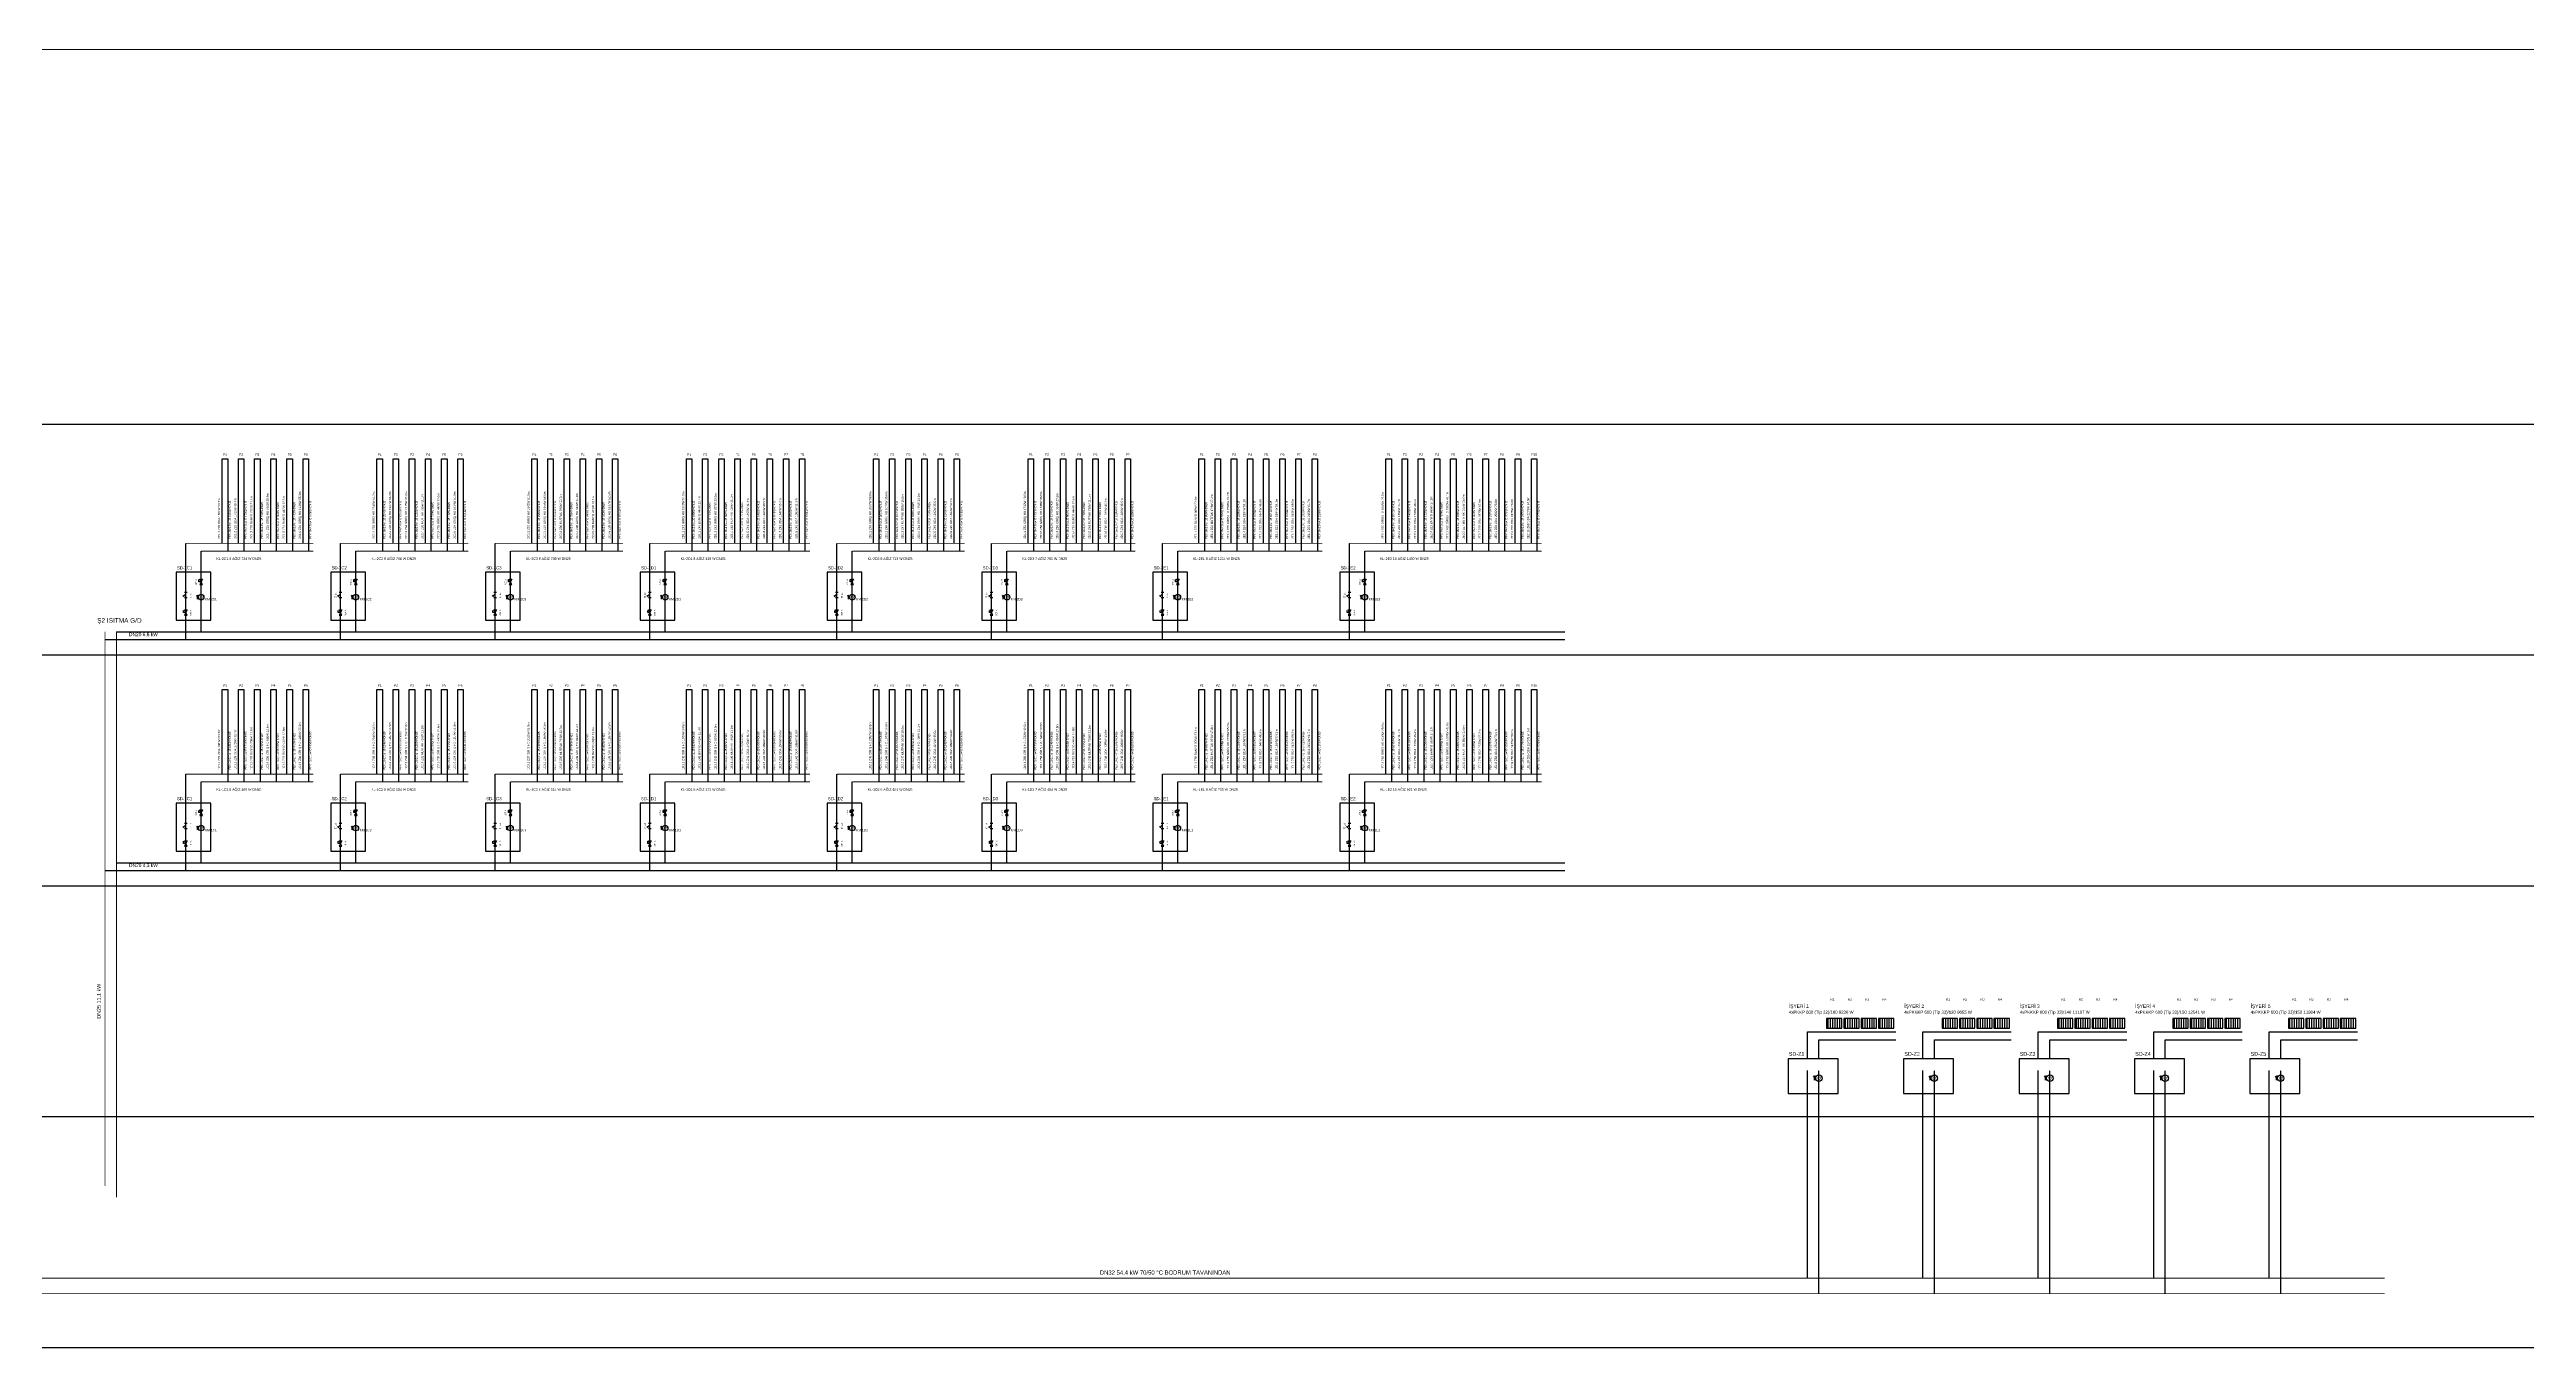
# Model space of a CAD drawing. Header units: centimetres. Extents: x 247996 to 315152, y -468471 to -440326.
# Drawn here: x 294976 to 301413, y -443700 to -440327 of the extents above; entities that cross this region are included whole.
import ezdxf
from ezdxf.enums import TextEntityAlignment as Align

# ---------------------------------------------------------------- set-up
doc = ezdxf.new("R2010")
doc.units = ezdxf.units.CM
doc.linetypes.add('ISITMA DONUS HATTI', pattern=[1.66, 1.57, -0.02, -0.07])
for name, color, linetype, lineweight in [('SCOTT-ANTED', 144, 'CONTINUOUS', 0), ('SCOTT-MTY-ISITMA-CAP', 41, 'CONTINUOUS', 30), ('SCOTT-MTY-ISITMA-DONUS-BORU', 30, 'ISITMA DONUS HATTI', 30), ('SCOTT-MTY-ISITMA-GIDIS-BORU', 10, 'CONTINUOUS', 30)]:
    doc.layers.add(name, color=color, linetype=linetype, lineweight=lineweight)
for name, color, linetype in [('SCOTT-MTY-KALORIMETRE', 6, 'Continuous'), ('SCOTT-MTY-KOLLETÖR', 7, 'CONTINUOUS'), ('SCOTT-MTY-PEX-BORU', 1, 'CONTINUOUS'), ('SCOTT-MTY-RADYATÖR', 2, 'CONTINUOUS'), ('SCOTT-MTY-SAYAC', 3, 'Continuous'), ('SCOTT-MTY-TES-SAFT', 8, 'Continuous'), ('SCOTT-MTY-TES-SEMA', 7, 'Continuous'), ('SCOTT-MTY-TES-YAZI', 7, 'Continuous'), ('SCOTT-MTY-VANA', 1, 'Continuous')]:
    doc.layers.add(name, color=color, linetype=linetype)
doc.styles.add('ROTAS', font='arial.ttf')

# ---------------------------------------------------------------- blocks, each defined once
blk = doc.blocks.new('MTY-KURESEL VANA')
at = {"layer": 'SCOTT-MTY-VANA'}
for p, q in [((0, 0), (0, 8)), ((0, 8), (8, 8))]:
    blk.add_line(p, q, dxfattribs=at)
blk.add_lwpolyline([(-10, 5), (-10, -5), (10, 5), (10, -5), (-10, 5)], dxfattribs=at)
blk.add_attdef('CAP', (-1.1, -2.7), '', height=2.5, dxfattribs=at)
blk = doc.blocks.new('MTY-PISLIK TUTUCU')
at = {"layer": 'SCOTT-MTY-VANA'}
for p, q in [((-10, -5), (-10, 5)), ((-10, 0), (10, 0)), ((10, -5), (10, 5))]:
    blk.add_line(p, q, dxfattribs=at)
at = {"layer": 'SCOTT-MTY-VANA', "color": 1, "ltscale": 75}
for p, q in [((-6.1, 5.8), (-1.4, 10.5)), ((5.1, 0), (-3.7, 8.1))]:
    blk.add_line(p, q, dxfattribs=at)
at = {"layer": 'SCOTT-MTY-VANA'}
blk.add_attdef('CAP', (-2.4, -1.2), '', height=2.5, dxfattribs=at)
blk = doc.blocks.new('T-KALORIMETRE')
for p, q in [((-10, 0), (-6, 0)), ((6, 0), (10, 0))]:
    blk.add_line(p, q)
blk.add_lwpolyline([(-4, 8), (4, 8), (2, 10), (4, 8), (2, 6)])
blk.add_circle((0, 0), 6)
at = {"style": 'ROTAS'}
blk.add_text('Q', height=6, dxfattribs=at).set_placement((0, 0), align=Align.MIDDLE_CENTER)
blk = doc.blocks.new('T-RAD-SEMA')
for p, q in [((-16, 2), (-16, 23)), ((-10, 2), (-10, 23)), ((-4, 2), (-4, 23)), ((2, 2), (2, 23)), ((8, 2), (8, 23)), ((14, 2), (14, 23))]:
    blk.add_line(p, q)
blk.add_lwpolyline([(-20, 0), (20, 0), (20, 25), (-20, 25)], close=True)

msp = doc.modelspace()

# ---------------------------------------------------------------- linework, layer by layer
at = {"layer": 'SCOTT-ANTED'}
msp.add_line((315151.7, -440326.5), (278382, -440326.5), dxfattribs=at)
at = {"layer": 'SCOTT-MTY-ISITMA-DONUS-BORU'}
for points, const_width in [([(295370, -441630), (295662, -441630)], 2.5), ([(295772, -441630), (296064, -441630)], 2.5), ([(296174, -441630), (296466, -441630)], 2.5), ([(296576, -441630), (296952, -441630)], 2.5), ([(297062, -441630), (297354, -441630)], 2.5), ([(297464, -441630), (297798, -441630)], 2.5), ([(297908, -441630), (298284, -441630)], 2.5), ([(298394, -441630), (298854, -441630)], 2.5), ([(295150, -443310), (295150, -441840)], 2), ([(295370, -442230), (295662, -442230)], 2.5), ([(295772, -442230), (296064, -442230)], 2.5), ([(296174, -442230), (296466, -442230)], 2.5), ([(296576, -442230), (296952, -442230)], 2.5), ([(297062, -442230), (297354, -442230)], 2.5), ([(297464, -442230), (297798, -442230)], 2.5), ([(297908, -442230), (298284, -442230)], 2.5), ([(298394, -442230), (298854, -442230)], 2.5), ([(291200, -443560), (301044, -443560)], 2)]:
    msp.add_lwpolyline(points, dxfattribs=dict(at, const_width=const_width))
for points in [[(295370, -441840), (295370, -441630)], [(295772, -441840), (295772, -441630)], [(296174, -441840), (296174, -441630)], [(296576, -441840), (296576, -441630)], [(297062, -441840), (297062, -441630)], [(297464, -441840), (297464, -441630)], [(297908, -441840), (297908, -441630)], [(298394, -441840), (298394, -441630)], [(295150, -441840), (298914, -441840)], [(295370, -442440), (295370, -442230)], [(295772, -442440), (295772, -442230)], [(296174, -442440), (296174, -442230)], [(296576, -442440), (296576, -442230)], [(297062, -442440), (297062, -442230)], [(297464, -442440), (297464, -442230)], [(297908, -442440), (297908, -442230)], [(298394, -442440), (298394, -442230)], [(295150, -442440), (298914, -442440)], [(299574, -442950), (299574, -442900), (299774, -442900)], [(299874, -442950), (299874, -442900), (300074, -442900)], [(300174, -442950), (300174, -442900), (300374, -442900)], [(300474, -442950), (300474, -442900), (300674, -442900)], [(300774, -442950), (300774, -442900), (300974, -442900)], [(299574, -443560), (299574, -442980)], [(299874, -443560), (299874, -442980)], [(300174, -443560), (300174, -442980)], [(300474, -443560), (300474, -442980)], [(300774, -443560), (300774, -442980)]]:
    msp.add_lwpolyline(points, dxfattribs=at)
at = {"layer": 'SCOTT-MTY-ISITMA-GIDIS-BORU'}
for points, const_width in [([(295330, -441610), (295662, -441610)], 2.5), ([(295732, -441610), (296064, -441610)], 2.5), ([(296134, -441610), (296466, -441610)], 2.5), ([(296536, -441610), (296952, -441610)], 2.5), ([(297022, -441610), (297354, -441610)], 2.5), ([(297424, -441610), (297798, -441610)], 2.5), ([(297868, -441610), (298284, -441610)], 2.5), ([(298354, -441610), (298854, -441610)], 2.5), ([(295120, -443280), (295120, -441840)], 2), ([(295330, -442210), (295662, -442210)], 2.5), ([(295732, -442210), (296064, -442210)], 2.5), ([(296134, -442210), (296466, -442210)], 2.5), ([(296536, -442210), (296952, -442210)], 2.5), ([(297022, -442210), (297354, -442210)], 2.5), ([(297424, -442210), (297798, -442210)], 2.5), ([(297868, -442210), (298284, -442210)], 2.5), ([(298354, -442210), (298854, -442210)], 2.5), ([(291200, -443520), (301044, -443520)], 2)]:
    msp.add_lwpolyline(points, dxfattribs=dict(at, const_width=const_width))
for points in [[(295330, -441860), (295330, -441610)], [(295732, -441860), (295732, -441610)], [(296134, -441860), (296134, -441610)], [(296536, -441860), (296536, -441610)], [(297022, -441860), (297022, -441610)], [(297424, -441860), (297424, -441610)], [(297868, -441860), (297868, -441610)], [(298354, -441860), (298354, -441610)], [(295120, -441860), (298914, -441860)], [(295330, -442460), (295330, -442210)], [(295732, -442460), (295732, -442210)], [(296134, -442460), (296134, -442210)], [(296536, -442460), (296536, -442210)], [(297022, -442460), (297022, -442210)], [(297424, -442460), (297424, -442210)], [(297868, -442460), (297868, -442210)], [(298354, -442460), (298354, -442210)], [(295120, -442460), (298914, -442460)], [(299544, -442950), (299544, -442880), (299774, -442880)], [(299844, -442950), (299844, -442880), (300074, -442880)], [(300144, -442950), (300144, -442880), (300374, -442880)], [(300444, -442950), (300444, -442880), (300674, -442880)], [(300744, -442950), (300744, -442880), (300974, -442880)], [(299544, -443520), (299544, -442980)], [(299844, -443520), (299844, -442980)], [(300144, -443520), (300144, -442980)], [(300444, -443520), (300444, -442980)], [(300744, -443520), (300744, -442980)]]:
    msp.add_lwpolyline(points, dxfattribs=at)
at = {"layer": 'SCOTT-MTY-PEX-BORU'}
for points in [[(295425, -441610), (295425, -441390), (295439, -441390), (295439, -441630)], [(295467, -441610), (295467, -441390), (295481, -441390), (295481, -441630)], [(295509, -441610), (295509, -441390), (295523, -441390), (295523, -441630)], [(295551, -441610), (295551, -441390), (295565, -441390), (295565, -441630)], [(295593, -441610), (295593, -441390), (295607, -441390), (295607, -441630)], [(295635, -441610), (295635, -441390), (295649, -441390), (295649, -441630)], [(295827, -441610), (295827, -441390), (295841, -441390), (295841, -441630)], [(295869, -441610), (295869, -441390), (295883, -441390), (295883, -441630)], [(295911, -441610), (295911, -441390), (295925, -441390), (295925, -441630)], [(295953, -441610), (295953, -441390), (295967, -441390), (295967, -441630)], [(295995, -441610), (295995, -441390), (296009, -441390), (296009, -441630)], [(296037, -441610), (296037, -441390), (296051, -441390), (296051, -441630)], [(296229, -441610), (296229, -441390), (296243, -441390), (296243, -441630)], [(296271, -441610), (296271, -441390), (296285, -441390), (296285, -441630)], [(296313, -441610), (296313, -441390), (296327, -441390), (296327, -441630)], [(296355, -441610), (296355, -441390), (296369, -441390), (296369, -441630)], [(296397, -441610), (296397, -441390), (296411, -441390), (296411, -441630)], [(296439, -441610), (296439, -441390), (296453, -441390), (296453, -441630)], [(296631, -441610), (296631, -441390), (296645, -441390), (296645, -441630)], [(296673, -441610), (296673, -441390), (296687, -441390), (296687, -441630)], [(296715, -441610), (296715, -441390), (296729, -441390), (296729, -441630)], [(296757, -441610), (296757, -441390), (296771, -441390), (296771, -441630)], [(296799, -441610), (296799, -441390), (296813, -441390), (296813, -441630)], [(296841, -441610), (296841, -441390), (296855, -441390), (296855, -441630)], [(296883, -441610), (296883, -441390), (296897, -441390), (296897, -441630)], [(296925, -441610), (296925, -441390), (296939, -441390), (296939, -441630)], [(297117, -441610), (297117, -441390), (297131, -441390), (297131, -441630)], [(297159, -441610), (297159, -441390), (297173, -441390), (297173, -441630)], [(297201, -441610), (297201, -441390), (297215, -441390), (297215, -441630)], [(297243, -441610), (297243, -441390), (297257, -441390), (297257, -441630)], [(297285, -441610), (297285, -441390), (297299, -441390), (297299, -441630)], [(297327, -441610), (297327, -441390), (297341, -441390), (297341, -441630)], [(297519, -441610), (297519, -441390), (297533, -441390), (297533, -441630)], [(297561, -441610), (297561, -441390), (297575, -441390), (297575, -441630)], [(297603, -441610), (297603, -441390), (297617, -441390), (297617, -441630)], [(297645, -441610), (297645, -441390), (297659, -441390), (297659, -441630)], [(297687, -441610), (297687, -441390), (297701, -441390), (297701, -441630)], [(297729, -441610), (297729, -441390), (297743, -441390), (297743, -441630)], [(297771, -441610), (297771, -441390), (297785, -441390), (297785, -441630)], [(297963, -441610), (297963, -441390), (297977, -441390), (297977, -441630)], [(298005, -441610), (298005, -441390), (298019, -441390), (298019, -441630)], [(298047, -441610), (298047, -441390), (298061, -441390), (298061, -441630)], [(298089, -441610), (298089, -441390), (298103, -441390), (298103, -441630)], [(298131, -441610), (298131, -441390), (298145, -441390), (298145, -441630)], [(298173, -441610), (298173, -441390), (298187, -441390), (298187, -441630)], [(298215, -441610), (298215, -441390), (298229, -441390), (298229, -441630)], [(298257, -441610), (298257, -441390), (298271, -441390), (298271, -441630)], [(298449, -441610), (298449, -441390), (298463, -441390), (298463, -441630)], [(298491, -441610), (298491, -441390), (298505, -441390), (298505, -441630)], [(298533, -441610), (298533, -441390), (298547, -441390), (298547, -441630)], [(298575, -441610), (298575, -441390), (298589, -441390), (298589, -441630)], [(298617, -441610), (298617, -441390), (298631, -441390), (298631, -441630)], [(298659, -441610), (298659, -441390), (298673, -441390), (298673, -441630)], [(298701, -441610), (298701, -441390), (298715, -441390), (298715, -441630)], [(298743, -441610), (298743, -441390), (298757, -441390), (298757, -441630)], [(298785, -441610), (298785, -441390), (298799, -441390), (298799, -441630)], [(298827, -441610), (298827, -441390), (298841, -441390), (298841, -441630)], [(295425, -442210), (295425, -441990), (295439, -441990), (295439, -442230)], [(295467, -442210), (295467, -441990), (295481, -441990), (295481, -442230)], [(295509, -442210), (295509, -441990), (295523, -441990), (295523, -442230)], [(295551, -442210), (295551, -441990), (295565, -441990), (295565, -442230)], [(295593, -442210), (295593, -441990), (295607, -441990), (295607, -442230)], [(295635, -442210), (295635, -441990), (295649, -441990), (295649, -442230)], [(295827, -442210), (295827, -441990), (295841, -441990), (295841, -442230)], [(295869, -442210), (295869, -441990), (295883, -441990), (295883, -442230)], [(295911, -442210), (295911, -441990), (295925, -441990), (295925, -442230)], [(295953, -442210), (295953, -441990), (295967, -441990), (295967, -442230)], [(295995, -442210), (295995, -441990), (296009, -441990), (296009, -442230)], [(296037, -442210), (296037, -441990), (296051, -441990), (296051, -442230)], [(296229, -442210), (296229, -441990), (296243, -441990), (296243, -442230)], [(296271, -442210), (296271, -441990), (296285, -441990), (296285, -442230)], [(296313, -442210), (296313, -441990), (296327, -441990), (296327, -442230)], [(296355, -442210), (296355, -441990), (296369, -441990), (296369, -442230)], [(296397, -442210), (296397, -441990), (296411, -441990), (296411, -442230)], [(296439, -442210), (296439, -441990), (296453, -441990), (296453, -442230)], [(296631, -442210), (296631, -441990), (296645, -441990), (296645, -442230)], [(296673, -442210), (296673, -441990), (296687, -441990), (296687, -442230)], [(296715, -442210), (296715, -441990), (296729, -441990), (296729, -442230)], [(296757, -442210), (296757, -441990), (296771, -441990), (296771, -442230)], [(296799, -442210), (296799, -441990), (296813, -441990), (296813, -442230)], [(296841, -442210), (296841, -441990), (296855, -441990), (296855, -442230)], [(296883, -442210), (296883, -441990), (296897, -441990), (296897, -442230)], [(296925, -442210), (296925, -441990), (296939, -441990), (296939, -442230)], [(297117, -442210), (297117, -441990), (297131, -441990), (297131, -442230)], [(297159, -442210), (297159, -441990), (297173, -441990), (297173, -442230)], [(297201, -442210), (297201, -441990), (297215, -441990), (297215, -442230)], [(297243, -442210), (297243, -441990), (297257, -441990), (297257, -442230)], [(297285, -442210), (297285, -441990), (297299, -441990), (297299, -442230)], [(297327, -442210), (297327, -441990), (297341, -441990), (297341, -442230)], [(297519, -442210), (297519, -441990), (297533, -441990), (297533, -442230)], [(297561, -442210), (297561, -441990), (297575, -441990), (297575, -442230)], [(297603, -442210), (297603, -441990), (297617, -441990), (297617, -442230)], [(297645, -442210), (297645, -441990), (297659, -441990), (297659, -442230)], [(297687, -442210), (297687, -441990), (297701, -441990), (297701, -442230)], [(297729, -442210), (297729, -441990), (297743, -441990), (297743, -442230)], [(297771, -442210), (297771, -441990), (297785, -441990), (297785, -442230)], [(297963, -442210), (297963, -441990), (297977, -441990), (297977, -442230)], [(298005, -442210), (298005, -441990), (298019, -441990), (298019, -442230)], [(298047, -442210), (298047, -441990), (298061, -441990), (298061, -442230)], [(298089, -442210), (298089, -441990), (298103, -441990), (298103, -442230)], [(298131, -442210), (298131, -441990), (298145, -441990), (298145, -442230)], [(298173, -442210), (298173, -441990), (298187, -441990), (298187, -442230)], [(298215, -442210), (298215, -441990), (298229, -441990), (298229, -442230)], [(298257, -442210), (298257, -441990), (298271, -441990), (298271, -442230)], [(298449, -442210), (298449, -441990), (298463, -441990), (298463, -442230)], [(298491, -442210), (298491, -441990), (298505, -441990), (298505, -442230)], [(298533, -442210), (298533, -441990), (298547, -441990), (298547, -442230)], [(298575, -442210), (298575, -441990), (298589, -441990), (298589, -442230)], [(298617, -442210), (298617, -441990), (298631, -441990), (298631, -442230)], [(298659, -442210), (298659, -441990), (298673, -441990), (298673, -442230)], [(298701, -442210), (298701, -441990), (298715, -441990), (298715, -442230)], [(298743, -442210), (298743, -441990), (298757, -441990), (298757, -442230)], [(298785, -442210), (298785, -441990), (298799, -441990), (298799, -442230)], [(298827, -442210), (298827, -441990), (298841, -441990), (298841, -442230)]]:
    msp.add_lwpolyline(points, dxfattribs=at)
at = {"layer": 'SCOTT-MTY-SAYAC'}
for points in [[(295305, -441810), (295395, -441810), (295395, -441685), (295305, -441685)], [(295707, -441810), (295797, -441810), (295797, -441685), (295707, -441685)], [(296109, -441810), (296199, -441810), (296199, -441685), (296109, -441685)], [(296511, -441810), (296601, -441810), (296601, -441685), (296511, -441685)], [(296997, -441810), (297087, -441810), (297087, -441685), (296997, -441685)], [(297399, -441810), (297489, -441810), (297489, -441685), (297399, -441685)], [(297843, -441810), (297933, -441810), (297933, -441685), (297843, -441685)], [(298329, -441810), (298419, -441810), (298419, -441685), (298329, -441685)], [(295305, -442410), (295395, -442410), (295395, -442285), (295305, -442285)], [(295707, -442410), (295797, -442410), (295797, -442285), (295707, -442285)], [(296109, -442410), (296199, -442410), (296199, -442285), (296109, -442285)], [(296511, -442410), (296601, -442410), (296601, -442285), (296511, -442285)], [(296997, -442410), (297087, -442410), (297087, -442285), (296997, -442285)], [(297399, -442410), (297489, -442410), (297489, -442285), (297399, -442285)], [(297843, -442410), (297933, -442410), (297933, -442285), (297843, -442285)], [(298329, -442410), (298419, -442410), (298419, -442285), (298329, -442285)], [(299494, -443040), (299624, -443040), (299624, -442950), (299494, -442950)], [(299794, -443040), (299924, -443040), (299924, -442950), (299794, -442950)], [(300094, -443040), (300224, -443040), (300224, -442950), (300094, -442950)], [(300394, -443040), (300524, -443040), (300524, -442950), (300394, -442950)], [(300694, -443040), (300824, -443040), (300824, -442950), (300694, -442950)]]:
    msp.add_lwpolyline(points, close=True, dxfattribs=at)
at = {"layer": 'SCOTT-MTY-TES-SEMA'}
for points in [[(289300, -441300), (314900, -441300)], [(289300, -441900), (314900, -441900)], [(289300, -442500), (314900, -442500)], [(289300, -443100), (314900, -443100)], [(289300, -443700), (314900, -443700)]]:
    msp.add_lwpolyline(points, dxfattribs=at)

# ---------------------------------------------------------------- block references
at = {"layer": 'SCOTT-MTY-KALORIMETRE', "rotation": 90}
for p, xscale, yscale in [((295370, -441750), 1.2, 1.2), ((295772, -441750), 1.2, 1.2), ((296174, -441750), 1.2, 1.2), ((296576, -441750), 1.2, 1.2), ((297062, -441750), 1.2, 1.2), ((297464, -441750), 1.2, 1.2), ((297908, -441750), 1.2, 1.2), ((298394, -441750), 1.2, 1.2), ((295370, -442350), 1.2, 1.2), ((295772, -442350), 1.2, 1.2), ((296174, -442350), 1.2, 1.2), ((296576, -442350), 1.2, 1.2), ((297062, -442350), 1.2, 1.2), ((297464, -442350), 1.2, 1.2), ((297908, -442350), 1.2, 1.2), ((298394, -442350), 1.2, 1.2), ((299574, -443000), 1.4, 1.4), ((299874, -443000), 1.4, 1.4), ((300174, -443000), 1.4, 1.4), ((300474, -443000), 1.4, 1.4), ((300774, -443000), 1.4, 1.4)]:
    msp.add_blockref('T-KALORIMETRE', p, dxfattribs=dict(at, xscale=xscale, yscale=yscale))
at = {"layer": 'SCOTT-MTY-RADYATÖR'}
for p in [(299614, -442870), (299659, -442870), (299704, -442870), (299749, -442870), (299914, -442870), (299959, -442870), (300004, -442870), (300049, -442870), (300214, -442870), (300259, -442870), (300304, -442870), (300349, -442870), (300514, -442870), (300559, -442870), (300604, -442870), (300649, -442870), (300814, -442870), (300859, -442870), (300904, -442870), (300949, -442870)]:
    msp.add_blockref('T-RAD-SEMA', p, dxfattribs=at)
at = {"layer": 'SCOTT-MTY-VANA', "xscale": 0.7, "yscale": 0.7, "rotation": 90}
for name, p in [('MTY-PISLIK TUTUCU', (295330, -441745)), ('MTY-KURESEL VANA', (295370, -441710)), ('MTY-PISLIK TUTUCU', (295732, -441745)), ('MTY-KURESEL VANA', (295772, -441710)), ('MTY-PISLIK TUTUCU', (296134, -441745)), ('MTY-KURESEL VANA', (296174, -441710)), ('MTY-PISLIK TUTUCU', (296536, -441745)), ('MTY-KURESEL VANA', (296576, -441710)), ('MTY-PISLIK TUTUCU', (297022, -441745)), ('MTY-KURESEL VANA', (297062, -441710)), ('MTY-PISLIK TUTUCU', (297424, -441745)), ('MTY-KURESEL VANA', (297464, -441710)), ('MTY-PISLIK TUTUCU', (297868, -441745)), ('MTY-KURESEL VANA', (297908, -441710)), ('MTY-PISLIK TUTUCU', (298354, -441745)), ('MTY-KURESEL VANA', (298394, -441710)), ('MTY-KURESEL VANA', (295330, -441790)), ('MTY-KURESEL VANA', (295732, -441790)), ('MTY-KURESEL VANA', (296134, -441790)), ('MTY-KURESEL VANA', (296536, -441790)), ('MTY-KURESEL VANA', (297022, -441790)), ('MTY-KURESEL VANA', (297424, -441790)), ('MTY-KURESEL VANA', (297868, -441790)), ('MTY-KURESEL VANA', (298354, -441790)), ('MTY-KURESEL VANA', (295370, -442310)), ('MTY-KURESEL VANA', (295772, -442310)), ('MTY-KURESEL VANA', (296174, -442310)), ('MTY-KURESEL VANA', (296576, -442310)), ('MTY-KURESEL VANA', (297062, -442310)), ('MTY-KURESEL VANA', (297464, -442310)), ('MTY-KURESEL VANA', (297908, -442310)), ('MTY-KURESEL VANA', (298394, -442310)), ('MTY-PISLIK TUTUCU', (295330, -442345)), ('MTY-KURESEL VANA', (295330, -442390)), ('MTY-PISLIK TUTUCU', (295732, -442345)), ('MTY-KURESEL VANA', (295732, -442390)), ('MTY-PISLIK TUTUCU', (296134, -442345)), ('MTY-KURESEL VANA', (296134, -442390)), ('MTY-PISLIK TUTUCU', (296536, -442345)), ('MTY-KURESEL VANA', (296536, -442390)), ('MTY-PISLIK TUTUCU', (297022, -442345)), ('MTY-KURESEL VANA', (297022, -442390)), ('MTY-PISLIK TUTUCU', (297424, -442345)), ('MTY-KURESEL VANA', (297424, -442390)), ('MTY-PISLIK TUTUCU', (297868, -442345)), ('MTY-KURESEL VANA', (297868, -442390)), ('MTY-PISLIK TUTUCU', (298354, -442345)), ('MTY-KURESEL VANA', (298354, -442390))]:
    msp.add_blockref(name, p, dxfattribs=at).add_auto_attribs({'CAP': 'DN20'})

# ---------------------------------------------------------------- texts
at = {"layer": 'SCOTT-MTY-ISITMA-CAP', "style": 'ROTAS', "width": 0.8}
for s, p in [('PEX 16x2,0 a=15 1881W-DN15', (295448, -441598)), ('PEX 16x2,0 a=15 1728W-DN15', (295490, -441598)), ('PEX 16x2,0 a=15 739W-DN15', (295532, -441598)), ('PEX 16x2,0 a=15 995W-DN15', (295574, -441598)), ('PEX 16x2,0 a=15 442W-DN15', (295616, -441598)), ('PEX 16x2,0 a=15 1936W-DN15', (295658, -441598)), ('PEX 16x2,0 a=15 2246W-DN15', (295850, -441598)), ('PEX 16x2,0 a=15 1957W-DN15', (295892, -441598)), ('PEX 16x2,0 a=15 1315W-DN15', (295934, -441598)), ('PEX 16x2,0 a=15 739W-DN15', (295976, -441598)), ('PEX 16x2,0 a=15 442W-DN15', (296018, -441598)), ('PEX 16x2,0 a=15 1814W-DN15', (296060, -441598)), ('PEX 16x2,0 a=15 2165W-DN15', (296252, -441598)), ('PEX 16x2,0 a=15 1959W-DN15', (296294, -441598)), ('PEX 16x2,0 a=15 796W-DN15', (296336, -441598)), ('PEX 16x2,0 a=15 843W-DN15', (296378, -441598)), ('PEX 16x2,0 a=15 463W-DN15', (296420, -441598)), ('PEX 16x2,0 a=15 1837W-DN15', (296462, -441598)), ('PEX 16x2,0 a=15 1909W-DN15', (296654, -441598)), ('PEX 16x2,0 a=15 443W-DN15', (296696, -441598)), ('PEX 16x2,0 a=15 837W-DN15', (296738, -441598)), ('PEX 16x2,0 a=15 739W-DN15', (296780, -441598)), ('PEX 16x2,0 a=15 1450W-DN15', (296822, -441598)), ('PEX 16x2,0 a=15 1698W-DN15', (296864, -441598)), ('PEX 16x2,0 a=15 1946W-DN15', (296906, -441598)), ('PEX 16x2,0 a=15 1086W-DN15', (296948, -441598)), ('PEX 16x2,0 a=15 2057W-DN15', (297140, -441598)), ('PEX 16x2,0 a=15 1070W-DN15', (297182, -441598)), ('PEX 16x2,0 a=15 650W-DN15', (297224, -441598)), ('PEX 16x2,0 a=15 739W-DN15', (297266, -441598)), ('PEX 16x2,0 a=15 1242W-DN15', (297308, -441598)), ('PEX 16x2,0 a=15 1899W-DN15', (297350, -441598)), ('PEX 16x2,0 a=15 1732W-DN15', (297542, -441598)), ('PEX 16x2,0 a=15 1346W-DN15', (297584, -441598)), ('PEX 16x2,0 a=15 964W-DN15', (297626, -441598)), ('PEX 16x2,0 a=15 448W-DN15', (297668, -441598)), ('PEX 16x2,0 a=15 739W-DN15', (297710, -441598)), ('PEX 16x2,0 a=15 1399W-DN15', (297752, -441598)), ('PEX 16x2,0 a=15 1698W-DN15', (297794, -441598)), ('PEX 16x2,0 a=15 809W-DN15', (297986, -441598)), ('PEX 16x2,0 a=15 974W-DN15', (298028, -441598)), ('PEX 16x2,0 a=15 2298W-DN15', (298070, -441598)), ('PEX 16x2,0 a=15 1894W-DN15', (298112, -441598)), ('PEX 16x2,0 a=15 1641W-DN15', (298154, -441598)), ('PEX 16x2,0 a=15 1894W-DN15', (298196, -441598)), ('PEX 16x2,0 a=15 2431W-DN15', (298238, -441598)), ('PEX 16x2,0 a=15 2158W-DN15', (298280, -441598)), ('PEX 16x2,0 a=15 1043W-DN15', (298472, -441598)), ('PEX 16x2,0 a=15 1461W-DN15', (298514, -441598)), ('PEX 16x2,0 a=15 1730W-DN15', (298556, -441598)), ('PEX 16x2,0 a=15 599W-DN15', (298598, -441598)), ('PEX 16x2,0 a=15 1580W-DN15', (298640, -441598)), ('PEX 16x2,0 a=15 895W-DN15', (298682, -441598)), ('PEX 16x2,0 a=15 2378W-DN15', (298724, -441598)), ('PEX 16x2,0 a=15 2582W-DN15', (298766, -441598)), ('PEX 16x2,0 a=15 2476W-DN15', (298808, -441598)), ('PEX 16x2,0 a=15 2273W-DN15', (298850, -441598)), ('PEX 16x2,0 a=15 1881W-DN15', (295448, -442198)), ('PEX 16x2,0 a=15 1728W-DN15', (295490, -442198)), ('PEX 16x2,0 a=15 739W-DN15', (295532, -442198)), ('PEX 16x2,0 a=15 995W-DN15', (295574, -442198)), ('PEX 16x2,0 a=15 442W-DN15', (295616, -442198)), ('PEX 16x2,0 a=15 1936W-DN15', (295658, -442198)), ('PEX 16x2,0 a=15 2246W-DN15', (295850, -442198)), ('PEX 16x2,0 a=15 1957W-DN15', (295892, -442198)), ('PEX 16x2,0 a=15 1315W-DN15', (295934, -442198)), ('PEX 16x2,0 a=15 739W-DN15', (295976, -442198)), ('PEX 16x2,0 a=15 442W-DN15', (296018, -442198)), ('PEX 16x2,0 a=15 1814W-DN15', (296060, -442198)), ('PEX 16x2,0 a=15 2165W-DN15', (296252, -442198)), ('PEX 16x2,0 a=15 1959W-DN15', (296294, -442198)), ('PEX 16x2,0 a=15 796W-DN15', (296336, -442198)), ('PEX 16x2,0 a=15 843W-DN15', (296378, -442198)), ('PEX 16x2,0 a=15 463W-DN15', (296420, -442198)), ('PEX 16x2,0 a=15 1837W-DN15', (296462, -442198)), ('PEX 16x2,0 a=15 1909W-DN15', (296654, -442198)), ('PEX 16x2,0 a=15 443W-DN15', (296696, -442198)), ('PEX 16x2,0 a=15 837W-DN15', (296738, -442198)), ('PEX 16x2,0 a=15 739W-DN15', (296780, -442198)), ('PEX 16x2,0 a=15 1450W-DN15', (296822, -442198)), ('PEX 16x2,0 a=15 1698W-DN15', (296864, -442198)), ('PEX 16x2,0 a=15 1946W-DN15', (296906, -442198)), ('PEX 16x2,0 a=15 1086W-DN15', (296948, -442198)), ('PEX 16x2,0 a=15 2057W-DN15', (297140, -442198)), ('PEX 16x2,0 a=15 1070W-DN15', (297182, -442198)), ('PEX 16x2,0 a=15 650W-DN15', (297224, -442198)), ('PEX 16x2,0 a=15 739W-DN15', (297266, -442198)), ('PEX 16x2,0 a=15 1242W-DN15', (297308, -442198)), ('PEX 16x2,0 a=15 1899W-DN15', (297350, -442198)), ('PEX 16x2,0 a=15 1732W-DN15', (297542, -442198)), ('PEX 16x2,0 a=15 1346W-DN15', (297584, -442198)), ('PEX 16x2,0 a=15 964W-DN15', (297626, -442198)), ('PEX 16x2,0 a=15 448W-DN15', (297668, -442198)), ('PEX 16x2,0 a=15 739W-DN15', (297710, -442198)), ('PEX 16x2,0 a=15 1399W-DN15', (297752, -442198)), ('PEX 16x2,0 a=15 1698W-DN15', (297794, -442198)), ('PEX 16x2,0 a=15 809W-DN15', (297986, -442198)), ('PEX 16x2,0 a=15 974W-DN15', (298028, -442198)), ('PEX 16x2,0 a=15 2298W-DN15', (298070, -442198)), ('PEX 16x2,0 a=15 1894W-DN15', (298112, -442198)), ('PEX 16x2,0 a=15 1641W-DN15', (298154, -442198)), ('PEX 16x2,0 a=15 1894W-DN15', (298196, -442198)), ('PEX 16x2,0 a=15 2431W-DN15', (298238, -442198)), ('PEX 16x2,0 a=15 2158W-DN15', (298280, -442198)), ('PEX 16x2,0 a=15 1043W-DN15', (298472, -442198)), ('PEX 16x2,0 a=15 1461W-DN15', (298514, -442198)), ('PEX 16x2,0 a=15 1730W-DN15', (298556, -442198)), ('PEX 16x2,0 a=15 599W-DN15', (298598, -442198)), ('PEX 16x2,0 a=15 1580W-DN15', (298640, -442198)), ('PEX 16x2,0 a=15 895W-DN15', (298682, -442198)), ('PEX 16x2,0 a=15 2378W-DN15', (298724, -442198)), ('PEX 16x2,0 a=15 2582W-DN15', (298766, -442198)), ('PEX 16x2,0 a=15 2476W-DN15', (298808, -442198)), ('PEX 16x2,0 a=15 2273W-DN15', (298850, -442198))]:
    msp.add_text(s, height=5, rotation=90, dxfattribs=at).set_placement(p, align=Align.BOTTOM_LEFT)
for s, height, p in [('DN20 6.8 kW', 9, (295220, -441854)), ('DN20 4.3 kW', 9, (295220, -442454)), ('DN32 54.4 kW 70/50 °C BODRUM TAVANINDAN', 11, (297875.2, -443514))]:
    msp.add_text(s, height=height, dxfattribs=at).set_placement(p, align=Align.BOTTOM_CENTER)
msp.add_text('DN25 11.1 kW', height=10, rotation=90, dxfattribs=at).set_placement((295112, -442800), align=Align.BOTTOM_CENTER)
at = {"layer": 'SCOTT-MTY-KALORIMETRE', "style": 'ROTAS', "width": 0.8}
for s, p in [('KM-2C1', (295380, -441760)), ('KM-2C2', (295782, -441760)), ('KM-2C3', (296184, -441760)), ('KM-2D1', (296586, -441760)), ('KM-2D2', (297072, -441760)), ('KM-2D3', (297474, -441760)), ('KM-2E1', (297918, -441760)), ('KM-2E2', (298404, -441760)), ('KM-1C1', (295380, -442360)), ('KM-1C2', (295782, -442360)), ('KM-1C3', (296184, -442360)), ('KM-1D1', (296586, -442360)), ('KM-1D2', (297072, -442360)), ('KM-1D3', (297474, -442360)), ('KM-1E1', (297918, -442360)), ('KM-1E2', (298404, -442360))]:
    msp.add_text(s, height=6, dxfattribs=at).set_placement(p, align=Align.BOTTOM_LEFT)
at = {"layer": 'SCOTT-MTY-KOLLETÖR', "style": 'ROTAS', "width": 0.8}
for s, p in [('P1', (295432, -441384)), ('P2', (295474, -441384)), ('P3', (295516, -441384)), ('P4', (295558, -441384)), ('P5', (295600, -441384)), ('P6', (295642, -441384)), ('P1', (295834, -441384)), ('P2', (295876, -441384)), ('P3', (295918, -441384)), ('P4', (295960, -441384)), ('P5', (296002, -441384)), ('P6', (296044, -441384)), ('P1', (296236, -441384)), ('P2', (296278, -441384)), ('P3', (296320, -441384)), ('P4', (296362, -441384)), ('P5', (296404, -441384)), ('P6', (296446, -441384)), ('P1', (296638, -441384)), ('P2', (296680, -441384)), ('P3', (296722, -441384)), ('P4', (296764, -441384)), ('P5', (296806, -441384)), ('P6', (296848, -441384)), ('P7', (296890, -441384)), ('P8', (296932, -441384)), ('P1', (297124, -441384)), ('P2', (297166, -441384)), ('P3', (297208, -441384)), ('P4', (297250, -441384)), ('P5', (297292, -441384)), ('P6', (297334, -441384)), ('P1', (297526, -441384)), ('P2', (297568, -441384)), ('P3', (297610, -441384)), ('P4', (297652, -441384)), ('P5', (297694, -441384)), ('P6', (297736, -441384)), ('P7', (297778, -441384)), ('P1', (297970, -441384)), ('P2', (298012, -441384)), ('P3', (298054, -441384)), ('P4', (298096, -441384)), ('P5', (298138, -441384)), ('P6', (298180, -441384)), ('P7', (298222, -441384)), ('P8', (298264, -441384)), ('P1', (298456, -441384)), ('P2', (298498, -441384)), ('P3', (298540, -441384)), ('P4', (298582, -441384)), ('P5', (298624, -441384)), ('P6', (298666, -441384)), ('P7', (298708, -441384)), ('P8', (298750, -441384)), ('P9', (298792, -441384)), ('P10', (298834, -441384)), ('P1', (295432, -441984)), ('P2', (295474, -441984)), ('P3', (295516, -441984)), ('P4', (295558, -441984)), ('P5', (295600, -441984)), ('P6', (295642, -441984)), ('P1', (295834, -441984)), ('P2', (295876, -441984)), ('P3', (295918, -441984)), ('P4', (295960, -441984)), ('P5', (296002, -441984)), ('P6', (296044, -441984)), ('P1', (296236, -441984)), ('P2', (296278, -441984)), ('P3', (296320, -441984)), ('P4', (296362, -441984)), ('P5', (296404, -441984)), ('P6', (296446, -441984)), ('P1', (296638, -441984)), ('P2', (296680, -441984)), ('P3', (296722, -441984)), ('P4', (296764, -441984)), ('P5', (296806, -441984)), ('P6', (296848, -441984)), ('P7', (296890, -441984)), ('P8', (296932, -441984)), ('P1', (297124, -441984)), ('P2', (297166, -441984)), ('P3', (297208, -441984)), ('P4', (297250, -441984)), ('P5', (297292, -441984)), ('P6', (297334, -441984)), ('P1', (297526, -441984)), ('P2', (297568, -441984)), ('P3', (297610, -441984)), ('P4', (297652, -441984)), ('P5', (297694, -441984)), ('P6', (297736, -441984)), ('P7', (297778, -441984)), ('P1', (297970, -441984)), ('P2', (298012, -441984)), ('P3', (298054, -441984)), ('P4', (298096, -441984)), ('P5', (298138, -441984)), ('P6', (298180, -441984)), ('P7', (298222, -441984)), ('P8', (298264, -441984)), ('P1', (298456, -441984)), ('P2', (298498, -441984)), ('P3', (298540, -441984)), ('P4', (298582, -441984)), ('P5', (298624, -441984)), ('P6', (298666, -441984)), ('P7', (298708, -441984)), ('P8', (298750, -441984)), ('P9', (298792, -441984)), ('P10', (298834, -441984))]:
    msp.add_text(s, height=6, dxfattribs=at).set_placement(p, align=Align.BOTTOM_CENTER)
for s, p in [('KL-2C1 6 AĞIZ 734 W DN25', (295410, -441655)), ('KL-2C2 6 AĞIZ 768 W DN25', (295812, -441655)), ('KL-2C3 6 AĞIZ 749 W DN25', (296214, -441655)), ('KL-2D1 8 AĞIZ 418 W DN25', (296616, -441655)), ('KL-2D2 6 AĞIZ 713 W DN25', (297102, -441655)), ('KL-2D3 7 AĞIZ 760 W DN25', (297504, -441655)), ('KL-2E1 8 AĞIZ 1204 W DN25', (297948, -441655)), ('KL-2E2 10 AĞIZ 1430 W DN25', (298434, -441655)), ('KL-1C1 6 AĞIZ 485 W DN25', (295410, -442255)), ('KL-1C2 6 AĞIZ 504 W DN25', (295812, -442255)), ('KL-1C3 6 AĞIZ 514 W DN25', (296214, -442255)), ('KL-1D1 8 AĞIZ 172 W DN25', (296616, -442255)), ('KL-1D2 6 AĞIZ 461 W DN25', (297102, -442255)), ('KL-1D3 7 AĞIZ 484 W DN25', (297504, -442255)), ('KL-1E1 8 AĞIZ 733 W DN25', (297948, -442255)), ('KL-1E2 10 AĞIZ 921 W DN25', (298434, -442255))]:
    msp.add_text(s, height=6.5, dxfattribs=at).set_placement(p, align=Align.BOTTOM_LEFT)
at = {"layer": 'SCOTT-MTY-PEX-BORU', "style": 'ROTAS', "width": 0.8}
for s, p in [('2C1.1 Z29 ODA 1881W 53.7m', (295421, -441598)), ('2C1.2 Z29 ODA 1728W 49.4m', (295463, -441598)), ('2C1.3 Z28 BANYO 739W 21.1m', (295505, -441598)), ('2C1.4 Z30 GİRİŞ HO 995W 28.4m', (295547, -441598)), ('2C1.5 Z31 BANYO 442W 12.6m', (295589, -441598)), ('2C1.6 Z30 GİRİŞ HO 1936W 55.3m', (295631, -441598)), ('2C2.1 Z33 GİRİŞ HO 2246W 64.2m', (295823, -441598)), ('2C2.2 Z33 GİRİŞ HO 1957W 55.9m', (295865, -441598)), ('2C2.3 Z34 GİRİŞ HO 1315W 37.6m', (295907, -441598)), ('2C2.4 Z32 MUTFAK 739W 21.1m', (295949, -441598)), ('2C2.5 Z35 GİRİŞ HO 442W 12.6m', (295991, -441598)), ('2C2.6 Z34 GİRİŞ HO 1814W 51.8m', (296033, -441598)), ('2C3.1 Z37 GİRİŞ HO 2165W 61.9m', (296225, -441598)), ('2C3.2 Z37 GİRİŞ HO 1959W 56.0m', (296267, -441598)), ('2C3.3 Z36 MUTFAK 796W 22.7m', (296309, -441598)), ('2C3.4 Z38 GİRİŞ HO 843W 24.1m', (296351, -441598)), ('2C3.5 Z39 BANYO 463W 13.2m', (296393, -441598)), ('2C3.6 Z38 GİRİŞ HO 1837W 52.5m', (296435, -441598)), ('2D1.1 Z42 GİRİŞ HO 1909W 54.5m', (296627, -441598)), ('2D1.2 Z43 BANYO 443W 12.7m', (296669, -441598)), ('2D1.3 Z42 GİRİŞ HO 837W 23.9m', (296711, -441598)), ('2D1.4 Z40 MUTFAK 739W 21.1m', (296753, -441598)), ('2D1.5 Z41 ODA 1450W 41.4m', (296795, -441598)), ('2D1.6 Z41 ODA 1698W 48.5m', (296837, -441598)), ('2D1.7 Z41 ODA 1946W 55.6m', (296879, -441598)), ('2D1.8 Z41 ODA 1086W 31.0m', (296921, -441598)), ('2D2.1 Z46 GİRİŞ HO 2057W 58.8m', (297113, -441598)), ('2D2.2 Z46 GİRİŞ HO 1070W 30.6m', (297155, -441598)), ('2D2.3 Z47 MUTFAK 650W 18.6m', (297197, -441598)), ('2D2.4 Z44 GİRİŞ HO 739W 21.1m', (297239, -441598)), ('2D2.5 Z45 ODA 1242W 35.5m', (297281, -441598)), ('2D2.6 Z45 ODA 1899W 54.3m', (297323, -441598)), ('2D3.1 Z50 GİRİŞ HO 1732W 49.5m', (297515, -441598)), ('2D3.2 Z50 GİRİŞ HO 1346W 38.5m', (297557, -441598)), ('2D3.3 Z50 GİRİŞ HO 964W 27.5m', (297599, -441598)), ('2D3.4 Z51 BANYO 448W 12.8m', (297641, -441598)), ('2D3.5 Z48 MUTFAK 739W 21.1m', (297683, -441598)), ('2D3.6 Z48 ODA 1399W 40.0m', (297725, -441598)), ('2D3.7 Z48 ODA 1698W 48.5m', (297767, -441598)), ('2E1.1 Z56 BANYO 809W 23.1m', (297959, -441598)), ('2E1.2 Z52 MUTFAK 974W 27.8m', (298001, -441598)), ('2E1.3 Z55 GİRİŞ HO 2298W 65.7m', (298043, -441598)), ('2E1.4 Z54 ODA 1894W 54.1m', (298085, -441598)), ('2E1.5 Z53 ODA 1641W 46.9m', (298127, -441598)), ('2E1.6 Z53 ODA 1894W 54.1m', (298169, -441598)), ('2E1.7 Z53 ODA 2431W 69.5m', (298211, -441598)), ('2E1.8 Z53 ODA 2158W 61.7m', (298253, -441598)), ('2E2.1 Z60 GİRİŞ HO 1043W 29.8m', (298445, -441598)), ('2E2.2 Z59 ODA 1461W 41.7m', (298487, -441598)), ('2E2.3 Z59 ODA 1730W 49.4m', (298529, -441598)), ('2E2.4 Z61 BANYO 599W 17.1m', (298571, -441598)), ('2E2.5 Z60 GİRİŞ HO 1580W 45.1m', (298613, -441598)), ('2E2.6 Z57 MUTFAK 895W 25.6m', (298655, -441598)), ('2E2.7 Z58 ODA 2378W 67.9m', (298697, -441598)), ('2E2.8 Z58 ODA 2582W 73.8m', (298739, -441598)), ('2E2.9 Z58 ODA 2476W 70.8m', (298781, -441598)), ('2E2.10 Z58 ODA 2273W 64.9m', (298823, -441598)), ('1C1.1 Z29 ODA 1881W 53.7m', (295421, -442198)), ('1C1.2 Z29 ODA 1728W 49.4m', (295463, -442198)), ('1C1.3 Z28 BANYO 739W 21.1m', (295505, -442198)), ('1C1.4 Z30 GİRİŞ HO 995W 28.4m', (295547, -442198)), ('1C1.5 Z31 BANYO 442W 12.6m', (295589, -442198)), ('1C1.6 Z30 GİRİŞ HO 1936W 55.3m', (295631, -442198)), ('1C2.1 Z33 GİRİŞ HO 2246W 64.2m', (295823, -442198)), ('1C2.2 Z33 GİRİŞ HO 1957W 55.9m', (295865, -442198)), ('1C2.3 Z34 GİRİŞ HO 1315W 37.6m', (295907, -442198)), ('1C2.4 Z32 MUTFAK 739W 21.1m', (295949, -442198)), ('1C2.5 Z35 GİRİŞ HO 442W 12.6m', (295991, -442198)), ('1C2.6 Z34 GİRİŞ HO 1814W 51.8m', (296033, -442198)), ('1C3.1 Z37 GİRİŞ HO 2165W 61.9m', (296225, -442198)), ('1C3.2 Z37 GİRİŞ HO 1959W 56.0m', (296267, -442198)), ('1C3.3 Z36 MUTFAK 796W 22.7m', (296309, -442198)), ('1C3.4 Z38 GİRİŞ HO 843W 24.1m', (296351, -442198)), ('1C3.5 Z39 BANYO 463W 13.2m', (296393, -442198)), ('1C3.6 Z38 GİRİŞ HO 1837W 52.5m', (296435, -442198)), ('1D1.1 Z42 GİRİŞ HO 1909W 54.5m', (296627, -442198)), ('1D1.2 Z43 BANYO 443W 12.7m', (296669, -442198)), ('1D1.3 Z42 GİRİŞ HO 837W 23.9m', (296711, -442198)), ('1D1.4 Z40 MUTFAK 739W 21.1m', (296753, -442198)), ('1D1.5 Z41 ODA 1450W 41.4m', (296795, -442198)), ('1D1.6 Z41 ODA 1698W 48.5m', (296837, -442198)), ('1D1.7 Z41 ODA 1946W 55.6m', (296879, -442198)), ('1D1.8 Z41 ODA 1086W 31.0m', (296921, -442198)), ('1D2.1 Z46 GİRİŞ HO 2057W 58.8m', (297113, -442198)), ('1D2.2 Z46 GİRİŞ HO 1070W 30.6m', (297155, -442198)), ('1D2.3 Z47 MUTFAK 650W 18.6m', (297197, -442198)), ('1D2.4 Z44 GİRİŞ HO 739W 21.1m', (297239, -442198)), ('1D2.5 Z45 ODA 1242W 35.5m', (297281, -442198)), ('1D2.6 Z45 ODA 1899W 54.3m', (297323, -442198)), ('1D3.1 Z50 GİRİŞ HO 1732W 49.5m', (297515, -442198)), ('1D3.2 Z50 GİRİŞ HO 1346W 38.5m', (297557, -442198)), ('1D3.3 Z50 GİRİŞ HO 964W 27.5m', (297599, -442198)), ('1D3.4 Z51 BANYO 448W 12.8m', (297641, -442198)), ('1D3.5 Z48 MUTFAK 739W 21.1m', (297683, -442198)), ('1D3.6 Z48 ODA 1399W 40.0m', (297725, -442198)), ('1D3.7 Z48 ODA 1698W 48.5m', (297767, -442198)), ('1E1.1 Z56 BANYO 809W 23.1m', (297959, -442198)), ('1E1.2 Z52 MUTFAK 974W 27.8m', (298001, -442198)), ('1E1.3 Z55 GİRİŞ HO 2298W 65.7m', (298043, -442198)), ('1E1.4 Z54 ODA 1894W 54.1m', (298085, -442198)), ('1E1.5 Z53 ODA 1641W 46.9m', (298127, -442198)), ('1E1.6 Z53 ODA 1894W 54.1m', (298169, -442198)), ('1E1.7 Z53 ODA 2431W 69.5m', (298211, -442198)), ('1E1.8 Z53 ODA 2158W 61.7m', (298253, -442198)), ('1E2.1 Z60 GİRİŞ HO 1043W 29.8m', (298445, -442198)), ('1E2.2 Z59 ODA 1461W 41.7m', (298487, -442198)), ('1E2.3 Z59 ODA 1730W 49.4m', (298529, -442198)), ('1E2.4 Z61 BANYO 599W 17.1m', (298571, -442198)), ('1E2.5 Z60 GİRİŞ HO 1580W 45.1m', (298613, -442198)), ('1E2.6 Z57 MUTFAK 895W 25.6m', (298655, -442198)), ('1E2.7 Z58 ODA 2378W 67.9m', (298697, -442198)), ('1E2.8 Z58 ODA 2582W 73.8m', (298739, -442198)), ('1E2.9 Z58 ODA 2476W 70.8m', (298781, -442198)), ('1E2.10 Z58 ODA 2273W 64.9m', (298823, -442198))]:
    msp.add_text(s, height=5.5, rotation=90, dxfattribs=at).set_placement(p, align=Align.BOTTOM_LEFT)
at = {"layer": 'SCOTT-MTY-RADYATÖR', "style": 'ROTAS', "width": 0.8}
for s, height, p in [('4xPKKP 600 (Tip 22)/160 9230 W', 8, (299496, -442835)), ('R1', 6, (299604, -442800)), ('R2', 6, (299649, -442800)), ('R3', 6, (299694, -442800)), ('R4', 6, (299739, -442800)), ('4xPKKKP 600 (Tip 33)/120 9655 W', 8, (299796, -442835)), ('R1', 6, (299904, -442800)), ('R2', 6, (299949, -442800)), ('R3', 6, (299994, -442800)), ('R4', 6, (300039, -442800)), ('4xPKKKP 600 (Tip 33)/140 11107 W', 8, (300096, -442835)), ('R1', 6, (300204, -442800)), ('R2', 6, (300249, -442800)), ('R3', 6, (300294, -442800)), ('R4', 6, (300339, -442800)), ('4xPKKKP 600 (Tip 33)/150 12541 W', 8, (300396, -442835)), ('R1', 6, (300504, -442800)), ('R2', 6, (300549, -442800)), ('R3', 6, (300594, -442800)), ('R4', 6, (300639, -442800)), ('4xPKKKP 600 (Tip 33)/150 11904 W', 8, (300696, -442835)), ('R1', 6, (300804, -442800)), ('R2', 6, (300849, -442800)), ('R3', 6, (300894, -442800)), ('R4', 6, (300939, -442800))]:
    msp.add_text(s, height=height, dxfattribs=at).set_placement(p, align=Align.BOTTOM_LEFT)
at = {"layer": 'SCOTT-MTY-SAYAC', "style": 'ROTAS', "width": 0.8}
for s, height, p in [('SD-2C1', 8, (295307, -441680)), ('SD-2C2', 8, (295709, -441680)), ('SD-2C3', 8, (296111, -441680)), ('SD-2D1', 8, (296513, -441680)), ('SD-2D2', 8, (296999, -441680)), ('SD-2D3', 8, (297401, -441680)), ('SD-2E1', 8, (297845, -441680)), ('SD-2E2', 8, (298331, -441680)), ('SD-1C1', 8, (295307, -442280)), ('SD-1C2', 8, (295709, -442280)), ('SD-1C3', 8, (296111, -442280)), ('SD-1D1', 8, (296513, -442280)), ('SD-1D2', 8, (296999, -442280)), ('SD-1D3', 8, (297401, -442280)), ('SD-1E1', 8, (297845, -442280)), ('SD-1E2', 8, (298331, -442280)), ('SD-Z1', 10, (299496, -442945)), ('SD-Z2', 10, (299796, -442945)), ('SD-Z3', 10, (300096, -442945)), ('SD-Z4', 10, (300396, -442945)), ('SD-Z5', 10, (300696, -442945))]:
    msp.add_text(s, height=height, dxfattribs=at).set_placement(p, align=Align.BOTTOM_LEFT)
at = {"layer": 'SCOTT-MTY-TES-SAFT', "style": 'ROTAS', "width": 0.8}
msp.add_text('Ş2 ISITMA G/D', height=12, dxfattribs=at).set_placement((295100, -441820), align=Align.BOTTOM_LEFT)
at = {"layer": 'SCOTT-MTY-TES-YAZI', "style": 'ROTAS', "width": 0.8}
for s, p in [('İŞYERİ 1', (299496, -442820)), ('İŞYERİ 2', (299796, -442820)), ('İŞYERİ 3', (300096, -442820)), ('İŞYERİ 4', (300396, -442820)), ('İŞYERİ 5', (300696, -442820))]:
    msp.add_text(s, height=9, dxfattribs=at).set_placement(p, align=Align.BOTTOM_LEFT)
at = {"layer": 'SCOTT-MTY-VANA', "style": 'ROTAS', "width": 0.8}
for s, p in [('PT-22', (295342.9, -441745)), ('V-149', (295357.1, -441710)), ('PT-23', (295719.1, -441745)), ('V-151', (295759.1, -441710)), ('PT-24', (296146.9, -441745)), ('V-153', (296161.1, -441710)), ('PT-25', (296523.1, -441745)), ('V-155', (296563.1, -441710)), ('PT-26', (297034.9, -441745)), ('V-157', (297049.1, -441710)), ('PT-27', (297411.1, -441745)), ('V-159', (297451.1, -441710)), ('PT-28', (297880.9, -441745)), ('V-161', (297895.1, -441710)), ('PT-29', (298341.1, -441745)), ('V-163', (298381.1, -441710)), ('V-148', (295342.9, -441790)), ('V-150', (295744.9, -441790)), ('V-152', (296146.9, -441790)), ('V-154', (296548.9, -441790)), ('V-156', (297034.9, -441790)), ('V-158', (297436.9, -441790)), ('V-160', (297880.9, -441790)), ('V-162', (298366.9, -441790)), ('V-133', (295357.1, -442310)), ('V-135', (295759.1, -442310)), ('V-137', (296161.1, -442310)), ('V-139', (296563.1, -442310)), ('V-141', (297049.1, -442310)), ('V-143', (297451.1, -442310)), ('V-145', (297895.1, -442310)), ('V-147', (298381.1, -442310)), ('V-132', (295342.9, -442390)), ('PT-14', (295342.9, -442345)), ('PT-15', (295719.1, -442345)), ('V-134', (295744.9, -442390)), ('PT-16', (296146.9, -442345)), ('V-136', (296146.9, -442390)), ('PT-17', (296523.1, -442345)), ('V-138', (296548.9, -442390)), ('PT-18', (297034.9, -442345)), ('V-140', (297034.9, -442390)), ('PT-19', (297411.1, -442345)), ('V-142', (297436.9, -442390)), ('PT-20', (297880.9, -442345)), ('V-144', (297880.9, -442390)), ('PT-21', (298341.1, -442345)), ('V-146', (298366.9, -442390))]:
    msp.add_text(s, height=4, rotation=-90, dxfattribs=at).set_placement(p, align=Align.MIDDLE_CENTER)

doc.saveas('drawing.dxf')
